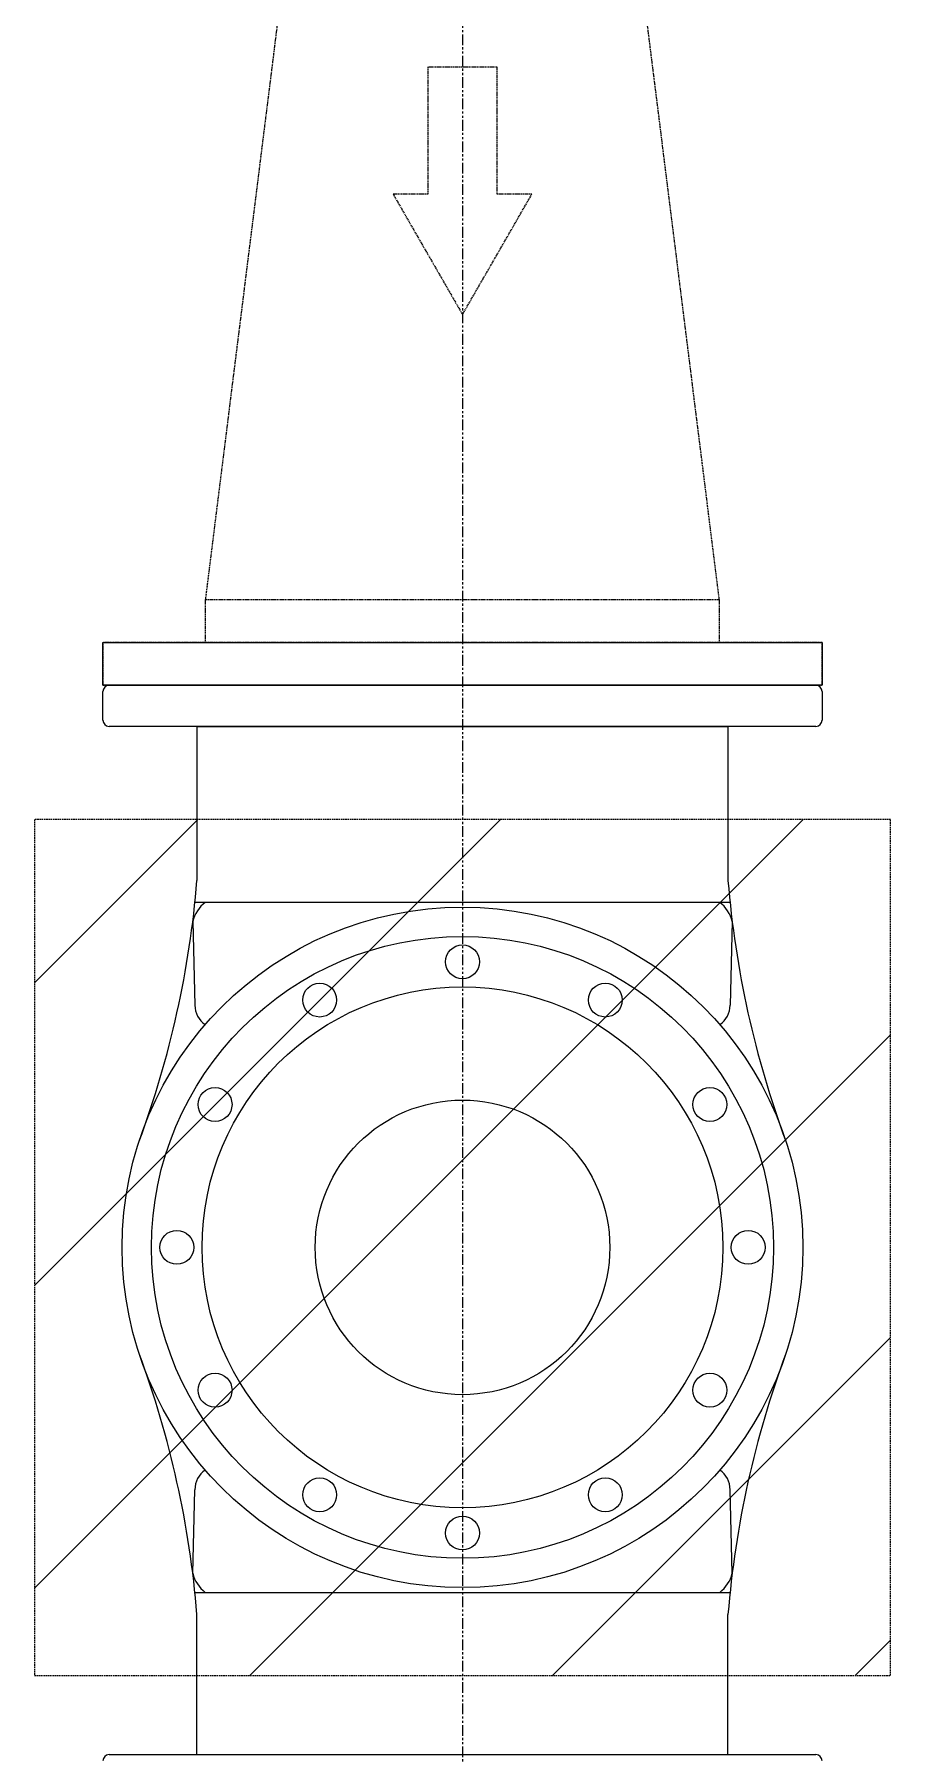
# Model space of a CAD drawing. Header units: inches. Extents: x 0 to 235202, y 0 to 361577.
# Drawn here: x 132933 to 133933, y 305577 to 307586 of the extents above; entities that cross this region are included whole.
import ezdxf

# ---------------------------------------------------------------- set-up
doc = ezdxf.new("R2010")
doc.units = ezdxf.units.IN
doc.header["$MEASUREMENT"] = 0
doc.linetypes.add('HIDDEN', pattern=[0.375, 0.25, -0.125])
doc.linetypes.add('PHANTOM2', pattern=[1.25, 0.625, -0.125, 0.125, -0.125, 0.125, -0.125])
doc.layers.add('DIM', color=251, linetype='Continuous', lineweight=0)
for name, color, linetype in [('ID_LEGEND', 3, 'Continuous'), ('PIPE', 3, 'Continuous'), ('text', 3, 'Continuous')]:
    doc.layers.add(name, color=color, linetype=linetype)

msp = doc.modelspace()

# ---------------------------------------------------------------- linework, layer by layer
at = {"color": 8, "linetype": 'PHANTOM2', "ltscale": 20}
msp.add_line((133432.6, 323461.2), (133432.6, 300165.4), dxfattribs=at)
at = {"color": 8, "lineweight": -3, "ltscale": 5}
for p, q in [((133012.6, 306785), (133012.6, 306818.5)), ((133019.8, 306825.8), (133845.4, 306825.8)), ((133852.6, 306818.5), (133852.6, 306785)), ((133845.4, 306777.8), (133019.8, 306777.8)), ((133019.8, 305576.7), (133845.4, 305576.7))]:
    msp.add_line(p, q, dxfattribs=at)
for centre, start, end in [((133019.8, 306818.5), 90, 180), ((133845.4, 306818.5), 0, 90), ((133019.8, 306785), 180, 270), ((133845.4, 306785), 270, 0), ((133019.8, 305569.4), 90, 180), ((133845.4, 305569.4), 0, 90)]:
    msp.add_arc(centre, 7.24, start, end, dxfattribs=at)
at = {"layer": 'DIM', "color": 8, "linetype": 'HIDDEN', "ltscale": 5}
for p, q in [((133132.6, 306925.8), (133257.6, 307925.8)), ((133732.6, 306925.8), (133607.6, 307925.8)), ((133473.1, 307547.9), (133392.1, 307547.9)), ((133392.1, 307547.9), (133392.1, 307399.5)), ((133473.1, 307399.5), (133473.1, 307547.9)), ((133392.1, 307399.5), (133351.6, 307399.5)), ((133351.6, 307399.5), (133432.6, 307258.9)), ((133432.6, 307258.9), (133513.6, 307399.5)), ((133513.6, 307399.5), (133473.1, 307399.5)), ((133132.6, 306875.8), (133132.6, 306925.8)), ((133732.6, 306925.8), (133132.6, 306925.8)), ((133732.6, 306875.8), (133732.6, 306925.8)), ((133852.6, 306875.8), (133012.6, 306875.8)), ((133012.6, 306875.8), (133012.6, 306825.8)), ((133732.6, 306875.8), (133132.6, 306875.8)), ((133852.6, 306825.8), (133852.6, 306875.8)), ((133012.6, 306825.8), (133852.6, 306825.8))]:
    msp.add_line(p, q, dxfattribs=at)
at = {"layer": 'DIM', "color": 8, "linetype": 'HIDDEN', "ltscale": 7}
for p, q in [((133932.6, 306669.2), (132932.6, 306669.2)), ((132932.6, 306669.2), (132932.6, 305669.2)), ((133932.6, 305669.2), (133932.6, 306669.2)), ((132932.6, 305669.2), (133932.6, 305669.2))]:
    msp.add_line(p, q, dxfattribs=at)
at = {"layer": 'DIM', "color": 8, "linetype": 'Continuous'}
for p, q in [((132932.6, 306478.3), (133123.5, 306669.2)), ((132932.6, 306124.7), (133477, 306669.2)), ((132932.6, 305771.2), (133830.6, 306669.2)), ((133184.2, 305669.2), (133932.6, 306417.6)), ((133537.7, 305669.2), (133932.6, 306064.1)), ((133891.3, 305669.2), (133932.6, 305710.5))]:
    msp.add_line(p, q, dxfattribs=at)
at = {"layer": 'ID_LEGEND', "color": 8}
msp.add_circle((133432.6, 306169.2), 172.1, dxfattribs=at)
at = {"layer": 'PIPE', "color": 8}
for p, q in [((133122.5, 306777.8), (133122.5, 306597.9)), ((133122.5, 306777.8), (133742.7, 306777.8)), ((133742.7, 306777.8), (133742.7, 306597.9)), ((133120.1, 306572.3), (133745.1, 306572.3)), ((133117.6, 306549.8), (133120.1, 306452.2)), ((133747.7, 306549.8), (133745.1, 306452.2)), ((133117.6, 305788.5), (133120.1, 305886.1)), ((133747.7, 305788.5), (133745.1, 305886.1)), ((133120.1, 305766), (133745.1, 305766)), ((133122.5, 305576.7), (133122.5, 305740.4)), ((133742.7, 305576.7), (133742.7, 305740.4)), ((133122.5, 305576.7), (133742.7, 305576.7))]:
    msp.add_line(p, q, dxfattribs=at)
for centre, radius in [((133432.6, 306169.2), 397.5), ((133432.6, 306169.2), 363.2), ((133432.6, 306502.8), 19.8), ((133432.6, 306169.2), 304.2), ((133265.8, 306458.1), 19.8), ((133599.4, 306458.1), 19.8), ((133143.6, 306336), 19.8), ((133721.6, 306336), 19.8), ((133098.9, 306169.2), 19.8), ((133766.3, 306169.2), 19.8), ((133143.6, 306002.3), 19.8), ((133721.6, 306002.3), 19.8), ((133265.8, 305880.2), 19.8), ((133599.4, 305880.2), 19.8), ((133432.6, 305835.5), 19.8)]:
    msp.add_circle(centre, radius, dxfattribs=at)
for centre, radius, start, end in [((131981.6, 306691.1), 1144.7, 339.6588, 355.3314), ((134883.6, 306691.1), 1144.7, 184.6686, 200.3412), ((133158.6, 306539), 42.5, 128.4992, 165.2516), ((133706.6, 306539), 42.5, 14.7484, 51.5008), ((133146.6, 306451.7), 26.5, 178.8653, 237.0344), ((133718.6, 306451.7), 26.5, 302.9656, 1.1347), ((131981.6, 305647.2), 1144.7, 4.6686, 20.3412), ((134883.6, 305647.2), 1144.7, 159.6588, 175.3314), ((133146.6, 305886.6), 26.5, 122.9656, 181.1347), ((133718.6, 305886.6), 26.5, 358.8653, 57.0344), ((133158.6, 305799.3), 42.5, 194.7484, 231.5008), ((133706.6, 305799.3), 42.5, 308.4992, 345.2516)]:
    msp.add_arc(centre, radius, start, end, dxfattribs=at)
at = {"layer": 'text', "color": 8}
for p, q in [((133012.6, 306875.8), (133852.6, 306875.8)), ((133012.6, 306825.8), (133012.6, 306875.8)), ((133852.6, 306875.8), (133852.6, 306825.8)), ((133852.6, 306825.8), (133012.6, 306825.8))]:
    msp.add_line(p, q, dxfattribs=at)

doc.saveas('drawing.dxf')
